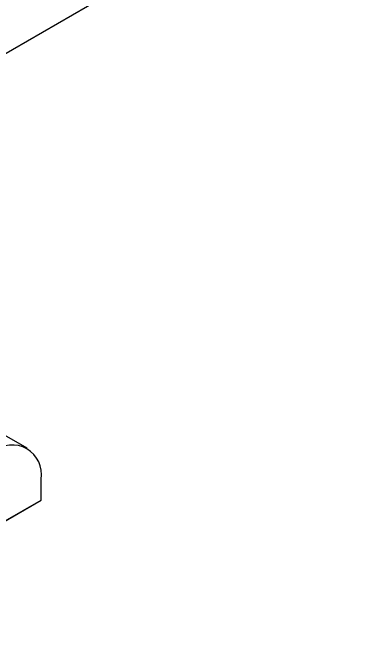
# Model space of a CAD drawing. Extents: x -976302 to -776254, y 5665 to 231437.
# Drawn here: x -786893.8 to -786685.6, y 89201.2 to 89570.4 of the extents above; entities that cross this region are included whole.
import ezdxf

# ---------------------------------------------------------------- set-up
doc = ezdxf.new("R2010")
doc.units = 0
doc.header["$LTSCALE"] = 1000
doc.header["$MEASUREMENT"] = 0
doc.layers.add('暖通', color=7, linetype='Continuous')

msp = doc.modelspace()

# ---------------------------------------------------------------- linework, layer by layer
at = {"layer": '暖通', "color": 7}
for p, q in [((-787017.17, 89477.19), (-786073.79, 90021.8)), ((-787017.17, 89477.19), (-786073.79, 90021.8)), ((-786885.03, 89311.36), (-787013.17, 89385.33)), ((-786885.03, 89311.36), (-787013.17, 89385.33)), ((-786876.69, 89280.6), (-786876.69, 89292.93)), ((-786876.69, 89280.6), (-786876.69, 89292.93)), ((-787014.16, 89201.22), (-786876.69, 89280.6)), ((-787014.16, 89201.22), (-786876.69, 89280.6)), ((-786898.04, 89268.27), (-786876.69, 89280.6)), ((-786898.04, 89268.27), (-786876.69, 89280.6))]:
    msp.add_line(p, q, dxfattribs=at)
msp.add_arc((-786894.05, 89295.74), 17.58, 350.786, 129.2033, dxfattribs=at)
msp.add_arc((-786894.05, 89295.74), 17.58, 350.786, 129.2033, dxfattribs=at)

doc.saveas('drawing.dxf')
